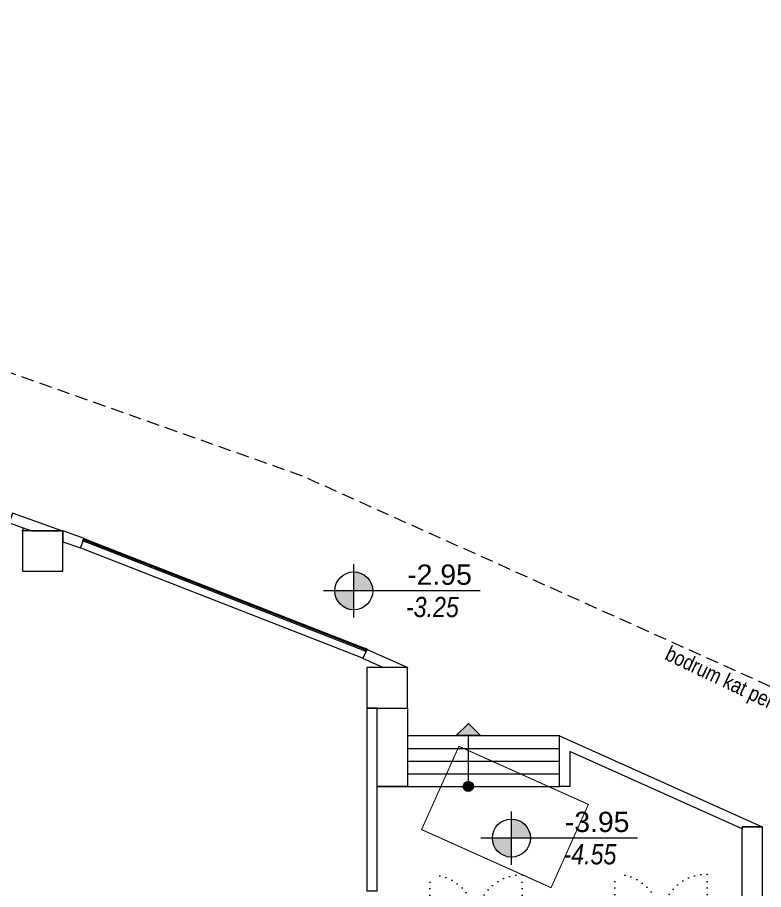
# Model space of a CAD drawing. Header units: metres. Extents: x -13621 to 152406, y -16073 to 22221.
# Drawn here: x 90050 to 91522, y 5682 to 7402 of the extents above; entities that cross this region are included whole.
import ezdxf
from ezdxf.enums import TextEntityAlignment as Align

# ---------------------------------------------------------------- set-up
doc = ezdxf.new("R2010")
doc.units = ezdxf.units.M
doc.header["$LTSCALE"] = 100
doc.header["$MEASUREMENT"] = 0
doc.linetypes.add('DOT2', pattern=[0.125, 0, -0.125])
doc.linetypes.add('HIDDEN', pattern=[0.375, 0.25, -0.125])
doc.layers.get('0').update_dxf_attribs({"color": 9, "lineweight": 9})
for name, color, linetype, lineweight in [('00', 9, 'Continuous', 9), ('01', 9, 'Continuous', 9), ('05S', 9, 'Continuous', 9), ('06B', 9, 'Continuous', 9), ('06C', 9, 'Continuous', 9), ('06D', 9, 'Continuous', 9), ('10', 9, 'Continuous', 9), ('11', 9, 'Continuous', 9), ('15', 9, 'Continuous', 9), ('19', 9, 'Continuous', 9), ('20', 9, 'DOT2', 9), ('21', 9, 'Continuous', 9)]:
    doc.layers.add(name, color=color, linetype=linetype, lineweight=lineweight)
doc.styles.add('Arial', font='arial.ttf', dxfattribs={"height": 2.5})
doc.styles.add('MuuM_TEXT-ITALIC', font='ARIALNI.TTF')
doc.styles.add('MuuM_TEXT-STANDART', font='ARIALN.TTF')

# ---------------------------------------------------------------- blocks, each defined once
blk = doc.blocks.new('p-kolon_80x80')
blk.add_lwpolyline([(-40, -40), (40, -40), (40, 40), (-40, 40)], close=True)
blk = doc.blocks.new('1.Bod.Ara.Sitatik Elk')
at = {"layer": '01'}
blk.add_lwpolyline([(7520, -3030), (7480, -3030), (7480, -2824), (7520, -2824)], close=True, dxfattribs=at)
for p in [(6100, -2280), (6780, -2550)]:
    blk.add_blockref('p-kolon_80x80', p, dxfattribs=at)
blk = doc.blocks.new('prf-scr2')
at = {"linetype": 'DOT2', "ltscale": 10}
blk.add_line((0, 0.2), (0, -1.1), dxfattribs=at)
for p, q in [((-0.1, -0.2), (0.1, -0.3)), ((0.1, -0.2), (-0.1, -0.2)), ((0.1, -0.3), (-0.1, -0.3)), ((-0.1, -0.3), (0.1, -0.4)), ((0.1, -0.4), (-0.1, -0.4)), ((0.1, -0.5), (-0.1, -0.4)), ((-0.1, -0.4), (0.1, -0.4)), ((0.1, -0.6), (-0.1, -0.5)), ((-0.1, -0.5), (0.1, -0.5)), ((-0.1, -0.6), (0.1, -0.7)), ((0.1, -0.6), (-0.1, -0.6)), ((-0.1, -0.6), (0.1, -0.6)), ((-0.1, -0.7), (0.1, -0.8)), ((0.1, -0.7), (-0.1, -0.7)), ((-0.1, -0.8), (0.1, -0.8)), ((0.1, -0.8), (-0.1, -0.8)), ((0.1, -0.2), (0, -0.1)), ((0, -0.2), (0.1, -0.2))]:
    blk.add_line(p, q)
blk.add_lwpolyline([(0.2, 0), (-0.2, 0), (-0.2, 0), (-0.1, -0.1), (0.1, -0.1), (0.2, 0), (0.2, 0)], close=True)
for points in [[(0.2, 0), (-0.2, 0)], [(-0.1, -0.1), (-0.1, -0.2), (-0.1, -0.2), (-0.1, -0.2), (-0.1, -0.2), (-0.1, -0.3), (-0.1, -0.3), (-0.1, -0.3), (-0.1, -0.3), (-0.1, -0.4), (-0.1, -0.4), (-0.1, -0.4), (-0.1, -0.4), (-0.1, -0.4), (-0.1, -0.5), (-0.1, -0.5), (-0.1, -0.5), (-0.1, -0.5), (-0.1, -0.5), (-0.1, -0.5), (-0.1, -0.6), (-0.1, -0.6), (-0.1, -0.6), (-0.1, -0.6), (-0.1, -0.6), (-0.1, -0.7), (-0.1, -0.7), (-0.1, -0.7), (-0.1, -0.7), (-0.1, -0.7), (-0.1, -0.8), (-0.1, -0.8), (-0.1, -0.8), (-0.1, -0.8), (0, -0.9), (0, -0.9), (0, -0.9), (0.1, -0.8), (0.1, -0.8), (0.1, -0.7), (0.1, -0.7), (0.1, -0.7), (0.1, -0.7), (0.1, -0.7), (0.1, -0.7), (0.1, -0.6), (0.1, -0.6), (0.1, -0.6), (0.1, -0.6), (0.1, -0.6), (0.1, -0.5), (0.1, -0.5), (0.1, -0.5), (0.1, -0.5), (0.1, -0.4), (0.1, -0.4), (0.1, -0.4), (0.1, -0.4), (0.1, -0.4), (0.1, -0.3), (0.1, -0.3), (0.1, -0.3), (0.1, -0.3), (0.1, -0.3), (0.1, -0.3), (0.1, -0.2), (0.1, -0.2), (0.1, -0.2), (0.1, -0.2), (0.1, -0.2), (0.1, -0.1)]]:
    blk.add_lwpolyline(points)
blk = doc.blocks.new('gr-p-barel kilitli kapı kolu')
at = {"layer": '05S'}
h = blk.add_hatch(color=256, dxfattribs=at)
h.paths.add_polyline_path([(1.3, 0.8), (-1.3, 0.8), (-1.3, 0.7), (1.3, 0.7)])
h.paths.add_polyline_path([(2.75, 0.7), (-2.75, 0.7), (-2.75, 0), (2.75, 0)])
h.paths.add_polyline_path([(-11.7, 4.9), (-11.7, 6.7), (0.9, 6.7), (0.9, 0.8), (-0.9, 0.8), (-0.9, 4.9)])
at = {"flags": 128}
for points in [[(-0.9, 0.8), (-0.9, 4.9), (-11.7, 4.9), (-11.7, 6.7), (0.9, 6.7), (0.9, 0.8)], [(-0.8, 5), (0.8, 6.6)]]:
    blk.add_lwpolyline(points, dxfattribs=at)
blk.add_lwpolyline([(-2.75, 0), (-2.75, 0.7), (2.75, 0.7), (2.75, 0)])
blk.add_lwpolyline([(-1.3, 0.7), (1.3, 0.7), (1.3, 0.8), (-1.3, 0.8)], close=True)
blk = doc.blocks.new('K2_SAC')
at = {"layer": '06C'}
blk.add_lwpolyline([(-71.5, 60.3, 1), (-71.8, 59.6), (-69.9, 58.9), (-69.6, 59.7), (-71.6, 60.4)], format="xyb", dxfattribs=at)
blk.add_arc((-71.6, 60), 0.5, 34.0049, 287.7447, dxfattribs=at)
at = {"layer": '10'}
for points in [[(-174.4, 60.3, 0.414214), (-174.4, 60.2), (-170.2, 58.7, 0.414214), (-170.1, 58.8), (-159.7, 88.3), (-159.5, 88.2), (-169.9, 58.7, -0.414214), (-170.3, 58.6), (-174.4, 60, -0.414214), (-174.6, 60.4), (-174.3, 61.2, -0.414214), (-173.9, 61.4), (-172.9, 61.1), (-173, 60.9), (-174, 61.2, 0.414214), (-174.1, 61.2)], [(-161, 84.1, 0.414214), (-160.8, 83.7), (-159.8, 83.3, 0.414214), (-159.5, 83.5), (-157.4, 89.6, 0.414214), (-157.5, 90, 0.414214), (-157.9, 89.8), (-158.2, 88.9), (-159.2, 89.3), (-156.2, 97.8, 0.414214), (-156.4, 98.1), (-160.6, 99.6, 0.414214), (-160.9, 99.4), (-161.2, 98.5, 0.414214), (-161, 98.2), (-160, 97.8), (-159.9, 98), (-161, 98.4, -0.414214), (-161, 98.5), (-160.7, 99.3, -0.414214), (-160.6, 99.4), (-156.5, 97.9, -0.414214), (-156.4, 97.8), (-159.4, 89.1), (-158.1, 88.7), (-157.7, 89.7, -0.414214), (-157.6, 89.8, -0.414214), (-157.5, 89.6), (-159.6, 83.6, -0.414214), (-159.8, 83.5), (-160.7, 83.9, -0.414214), (-160.8, 84), (-160.5, 84.8), (-160.7, 84.9)], [(-156.5, 98.7), (-155.4, 97.7), (-156.3, 94.9), (-156.2, 94.9), (-155.2, 97.7), (-156.3, 98.8, 14.796002)], [(8.7, 25.2, -0.414214), (8.3, 25), (7.4, 25.4, -0.414214), (7.2, 25.7), (9.3, 31.8, -0.414214), (9.7, 32, -0.414214), (9.9, 31.6), (9.6, 30.7), (10.5, 30.4), (13.5, 38.9, -0.414214), (13.9, 39.1), (18, 37.7, -0.414214), (18.2, 37.3), (17.9, 36.4, -0.414214), (17.5, 36.2), (16.5, 36.6), (16.5, 36.8), (17.6, 36.4, 0.414214), (17.7, 36.5), (18, 37.3, 0.414214), (17.9, 37.5), (13.8, 38.9, 0.414214), (13.7, 38.8), (10.6, 30.2), (9.3, 30.6), (9.7, 31.7, 0.414214), (9.6, 31.8, 0.414214), (9.5, 31.7), (7.4, 25.7, 0.414214), (7.5, 25.5), (8.4, 25.2, 0.414214), (8.5, 25.3), (8.8, 26.1), (9, 26.1)], [(14.3, 39.5), (12.8, 39.3), (11.8, 36.6), (11.6, 36.7), (12.6, 39.5), (14.2, 39.7, -14.796002)], [(4, -2.7, -0.414214), (3.9, -2.7), (-0.3, -1.3, -0.414214), (-0.4, -1.2), (10.4, 29.3), (10.2, 29.4), (-0.6, -1.1, 0.414214), (-0.4, -1.5), (3.8, -2.9, 0.414214), (4.2, -2.7), (4.5, -1.9, 0.414214), (4.3, -1.5), (3.2, -1.1), (3.2, -1.3), (4.2, -1.7, -0.414214), (4.3, -1.8)]]:
    blk.add_lwpolyline(points, format="xyb", close=True, dxfattribs=at)
for points in [[(-73.8, 64.8), (-74.4, 62.9), (-74.1, 62.8), (-74.5, 61.8), (-157.3, 90.5), (-157, 91.5), (-156.7, 91.4), (-156.1, 93.3), (-156.3, 93.4), (-156.9, 91.8), (-157.2, 91.9), (-157.7, 90.3), (-74.3, 61.4), (-73.8, 63), (-74, 63.1), (-73.5, 64.7)], [(-74.4, 62.9), (-73.8, 64.8), (-73.2, 64.6), (-72.7, 66.1), (-156.1, 95.1), (-156.6, 93.5), (-156.1, 93.3), (-156.7, 91.4), (-156.4, 91.3), (-155.7, 93.5), (-156.2, 93.7), (-155.9, 94.7), (-73, 66), (-73.4, 65), (-74, 65.2), (-74.7, 63), (-74.4, 62.9)], [(-72.2, 64.2), (-72.8, 62.3), (-73.1, 62.4), (-73.4, 61.4), (9.9, 32.5), (10.2, 33.5), (9.9, 33.6), (10.6, 35.5), (10.9, 35.4), (10.3, 33.8), (10.6, 33.7), (10.1, 32.2), (-73.8, 61.3), (-73.3, 62.8), (-73, 62.7), (-72.4, 64.3)], [(-72.8, 62.3), (-72.2, 64.2), (-72.7, 64.4), (-72.2, 66), (11.7, 36.9), (11.2, 35.3), (10.6, 35.5), (9.9, 33.6), (9.7, 33.7), (10.4, 35.9), (11, 35.7), (11.3, 36.7), (-72, 65.6), (-72.3, 64.6), (-71.8, 64.4), (-72.5, 62.2), (-72.8, 62.3)]]:
    blk.add_lwpolyline(points, dxfattribs=at)
for points in [[(-156.7, 90.5), (-152.9, 89.2), (-151.6, 93), (-155.4, 94.3)], [(-156.3, 90.7), (-153.1, 89.6), (-152, 92.8), (-155.2, 93.9)], [(-75, 62.2), (-80.7, 64.1), (-79.3, 67.9), (-73.7, 66)], [(-75.2, 62.6), (-80.3, 64.3), (-79.2, 67.5), (-74.1, 65.8)], [(-75.2, 61), (-73.4, 60.4), (-73.2, 60.9), (-75.6, 61.7), (-75.6, 61.7), (-75.7, 61.2)], [(-71.3, 66.4), (-73.1, 67), (-73.3, 66.5), (-71.5, 65.9), (-70.9, 65.7), (-70.7, 66.2)], [(-72.8, 61.4), (-67.1, 59.5), (-65.8, 63.2), (-71.5, 65.2)], [(-72.4, 61.6), (-67.3, 59.8), (-66.2, 63.1), (-71.3, 64.8)], [(9.4, 32.9), (3.7, 34.9), (5, 38.7), (10.7, 36.7)], [(9.2, 33.3), (4.1, 35.1), (5.2, 38.3), (10.3, 36.5)]]:
    blk.add_lwpolyline(points, close=True, dxfattribs=at)
for centre in [(-156.9, 99.4), (15, 39.8)]:
    blk.add_circle(centre, 0.55, dxfattribs=at)
at = {"layer": '20'}
for p, q in [((-156.9, 99.4), (-127.2, 184.9)), ((15, 39.8), (44.6, 125.3))]:
    blk.add_line(p, q, dxfattribs=at)
at = {"layer": '20', "linetype": 'HIDDEN'}
for points in [[(-156.6, 98), (-157, 96.8), (-158.4, 97.2), (-158, 98.5)], [(-156.5, 98.7), (-157.1, 97), (-158.1, 97.4), (-157.6, 99.1)], [(13.9, 38.9), (13.5, 37.6), (14.9, 37.2), (15.3, 38.4)], [(14.3, 39.5), (13.7, 37.8), (14.8, 37.4), (15.3, 39.1)]]:
    blk.add_lwpolyline(points, dxfattribs=at)
at = {"layer": '20'}
for centre, start, end in [((-156.9, 99.4), 338.4691, 70.8748), ((15, 39.8), 70.8748, 163.2805)]:
    blk.add_arc(centre, 90.5, start, end, dxfattribs=at)
at = {"layer": '06B', "rotation": 340.8747897857572}
blk.add_blockref('gr-p-barel kilitli kapı kolu', (-80.2, 68.8), dxfattribs=at)
at = {"layer": '06B', "xscale": -1, "rotation": 160.8747897857572}
blk.add_blockref('gr-p-barel kilitli kapı kolu', (-81.9, 64), dxfattribs=at)
at = {"layer": '10', "rotation": 70.87478978575723}
for p in [(-156.6, 92.6), (-72.7, 63.5)]:
    blk.add_blockref('prf-scr2', p, dxfattribs=at)
at = {"layer": '10', "xscale": -1, "rotation": 250.8747897857573}
for p in [(-73.8, 63.9), (10.6, 34.6)]:
    blk.add_blockref('prf-scr2', p, dxfattribs=at)
blk = doc.blocks.new('0_elevationtarget-p-bk')
h = blk.add_hatch(color=250)
h.paths.add_polyline_path([(1.875, 0, 0.414214), (0, 1.875), (0, 0)])
h.paths.add_polyline_path([(0, 0), (-1.875, 0, 0.414214), (0, -1.875)])
blk.add_line((0, -2.625), (0, 2.625))
blk.add_lwpolyline([(12.453, 0), (-3, 0)])
blk.add_circle((0, 0), 1.875)
at = {"style": 'Arial'}
blk.add_attdef('BITMISKOT', text='', height=2, dxfattribs=at).set_placement((4.5, 0), align=Align.BOTTOM_LEFT)
at = {"style": 'MuuM_TEXT-ITALIC'}
blk.add_attdef('FINISHINGFLOORLEVEL', text='', height=2, dxfattribs=at).set_placement((4.5, -0.592), align=Align.TOP_LEFT)
blk = doc.blocks.new('prf-10x10')
blk.add_lwpolyline([(-5, -5), (5, -5), (5, 5), (-5, 5)], close=True)
at = {"color": 255}
blk.add_solid([(-5, -5), (5, -5), (-5, 5), (5, 5)], dxfattribs=at)
at = {"layer": '10'}
blk.add_point((0, 0), dxfattribs=at)
blk = doc.blocks.new('*U377')
at = {"layer": '06D'}
blk.add_lwpolyline([(-2.5, 600), (2.5, 600), (2.5, 0), (-2.5, 0)], close=True, dxfattribs=at)
at = {"layer": '15'}
blk.add_lwpolyline([(0, 595), (0, 5)], dxfattribs=at)
at = {"layer": '10', "xscale": 0.5, "yscale": 0.5, "rotation": 90}
for p in [(0, 597.5), (0, 2.5)]:
    blk.add_blockref('prf-10x10', p, dxfattribs=at)
blk = doc.blocks.new('1.Bod.Ara.Mimari Elk')
at = {"layer": '19'}
h = blk.add_hatch(color=256, dxfattribs=at)
h.dxf.hatch_style = 1
h.paths.add_polyline_path([(6964, -2644.13), (6916, -2644.13), (6940, -2620.09)])
h = blk.add_hatch(color=256, dxfattribs=at)
h.dxf.hatch_style = 1
edge = h.paths.add_edge_path()
edge.add_arc((6940, -2744.13), 10, 0, 360)
blk.add_lwpolyline([(6060, -2240), (6062.01, -2234.31)])
at = {"layer": '00'}
for points in [[(6033.88, -2224.37), (6078.14, -2240), (6138.2, -2240), (6040.54, -2205.51), (6033.88, -2224.37)], [(6740, -2590), (6740, -2950), (6760, -2950), (6760, -2590), (6740, -2590)], [(7520, -2824), (7480, -2824), (7480, -2827.93), (7140, -2675.36), (7140, -2744.13), (7120, -2744.13), (7120, -2644.46), (7520, -2823.96)]]:
    blk.add_lwpolyline(points, dxfattribs=at)
for points in [[(6140, -2261.85), (6174.47, -2274.02), (6181.74, -2255.39), (6140, -2240)], [(6771.51, -2510), (6731.96, -2492.25), (6740.15, -2474.01), (6820.36, -2510)]]:
    blk.add_lwpolyline(points, close=True, dxfattribs=at)
at = {"layer": '06D'}
for points in [[(6733.16, -2491.92), (6174.17, -2273.9)], [(6760, -2715), (6760, -2590)]]:
    blk.add_lwpolyline(points, dxfattribs=at)
at = {"layer": '11'}
blk.add_lwpolyline([(6820, -2590), (6820, -2744.13), (6760, -2744.13)], dxfattribs=at)
at = {"layer": '19'}
blk.add_lwpolyline([(6964, -2644.13), (6916, -2644.13), (6940, -2620.09)], close=True, dxfattribs=at)
at = {"layer": '19', "linetype": 'Continuous'}
for points in [[(6820, -2644.13), (7120, -2644.13)], [(6940, -2744.13), (6940, -2644.13)], [(6820, -2669.13), (7120, -2669.13)], [(6820, -2694.13), (7120, -2694.13)], [(6820, -2719.13), (7120, -2719.13)], [(6760, -2744.13), (7120, -2744.13)]]:
    blk.add_lwpolyline(points, dxfattribs=at)
at = {"layer": '19'}
blk.add_circle((6940, -2744.13), 10, dxfattribs=at)
at = {"layer": '20', "linetype": 'HIDDEN'}
blk.add_lwpolyline([(11767.85, -4685.8), (11421.22, -4460.1), (10945.13, -4163.64), (9074.53, -3238.51), (6612.89, -2132.43), (4752.35, -1474.85), (3821.13, -1227.81)], dxfattribs=at)
at = {"layer": '20', "const_width": 2}
blk.add_lwpolyline([(6921.39, -2665.08), (6847.72, -2829.32), (7103.2, -2943.91), (7176.87, -2779.68)], close=True, dxfattribs=at)
at = {"rotation": 68.69308748352992}
blk.add_blockref('*U377', (6739.52, -2475.62), dxfattribs=at)
at = {"layer": '01'}
blk.add_blockref('p-kolon_80x80', (6780, -2550), dxfattribs=at)
at = {"layer": '10', "rotation": 19.12521021339945}
for p in [(7044.82, -3051.28), (7409.82, -3049.98)]:
    blk.add_blockref('K2_SAC', p, dxfattribs=at)
at = {"layer": '21', "xscale": 20, "yscale": 20, "zscale": 20}
for p, values in [((6714.01, -2358.59), {'BITMISKOT': ' -2.95', 'FINISHINGFLOORLEVEL': ' -3.25'}), ((7024.94, -2846.14), {'BITMISKOT': ' -3.95', 'FINISHINGFLOORLEVEL': ' -4.55'})]:
    blk.add_blockref('0_elevationtarget-p-bk', p, dxfattribs=at).add_auto_attribs(values)
at = {"layer": '21', "style": 'MuuM_TEXT-STANDART'}
blk.add_text('bodrum kat perde izi', height=30, rotation=334.61633, dxfattribs=at).set_placement((7325.61, -2493.06))

msp = doc.modelspace()

# ---------------------------------------------------------------- block references
for name in ['1.Bod.Ara.Mimari Elk', '1.Bod.Ara.Sitatik Elk']:
    msp.add_blockref(name, (84000, 8630))

doc.saveas('drawing.dxf')
